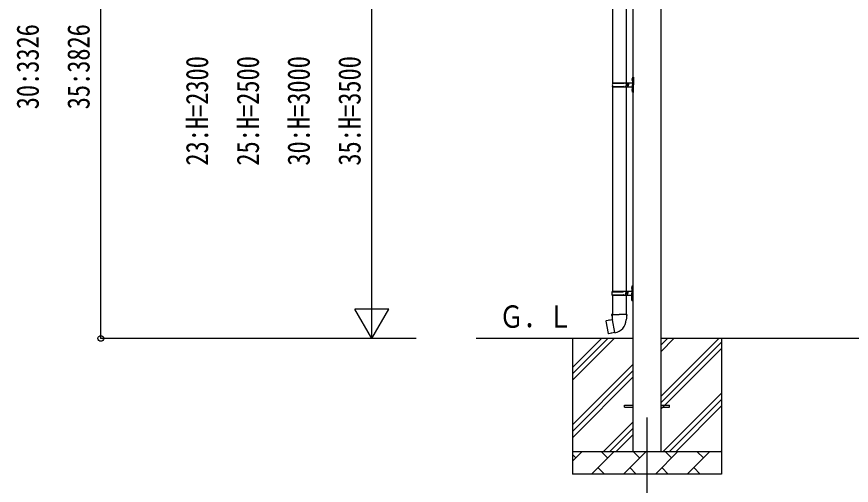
# Model space of a CAD drawing. Units: millimetres, scale not verified. Extents: x -12615 to 12615, y -8910 to 8910.
# Drawn here: x -3885 to -189, y -5632 to -3558 of the extents above; entities that cross this region are included whole.
import ezdxf
from ezdxf.enums import TextEntityAlignment as Align

# ---------------------------------------------------------------- set-up
doc = ezdxf.new("R2010")
doc.units = ezdxf.units.MM
doc.header["$LTSCALE"] = 40
for name, color, linetype in [('0-3_YKK_12', 2, 'Continuous'), ('0-4_YKK_13', 4, 'Continuous'), ('0-5_YKK_A1', 4, 'Continuous'), ('0-6_YKK_D', 6, 'Continuous')]:
    doc.layers.add(name, color=color, linetype=linetype)
doc.styles.add('ＭＳ ゴシック', font='')
doc.styles.get('ＭＳ ゴシック').set_extended_font_data('MS Gothic')

msp = doc.modelspace()

# ---------------------------------------------------------------- linework, layer by layer
at = {"layer": '0-3_YKK_12'}
msp.add_line((-1094.1, -5332.18), (-1094.1, -5832.18), dxfattribs=at)
at = {"layer": '0-4_YKK_13'}
for p, q in [((-1246.6, -2946.18), (-1246.6, -3850.68)), ((-1186.6, -2946.18), (-1186.6, -3850.68)), ((-1160.4, -3833.54), (-1158.36, -3834.53)), ((-1159.13, -3831.53), (-1158.5, -3831.53)), ((-1159.13, -3831.53), (-1159.13, -3839.83)), ((-1159.13, -3839.83), (-1158.5, -3839.83)), ((-1158.5, -3831.53), (-1158.5, -3839.83)), ((-1158.5, -3831.53), (-1158.1, -3831.93)), ((-1158.5, -3839.83), (-1158.1, -3839.43)), ((-1158.36, -3834.53), (-1157.75, -3835.68)), ((-1158.1, -3827.68), (-1155.1, -3826.18)), ((-1158.1, -3827.68), (-1158.1, -3859.68)), ((-1158.1, -3831.93), (-1158.1, -3839.43)), ((-1155.1, -3826.18), (-1155.1, -3859.68)), ((-1155.1, -3826.18), (-1154.1, -3826.18)), ((-1154.1, -3826.18), (-1154.1, -3859.68)), ((-1247.1, -3852.68), (-1196.77, -3852.68)), ((-1247.1, -3866.68), (-1196.77, -3866.68)), ((-1246.6, -3868.68), (-1246.6, -4773.18)), ((-1246.1, -3850.68), (-1160.1, -3850.68)), ((-1246.1, -3850.68), (-1246.1, -3852.68)), ((-1246.1, -3868.68), (-1246.1, -3866.68)), ((-1246.1, -3868.68), (-1160.1, -3868.68)), ((-1187.1, -3850.68), (-1187.1, -3855.18)), ((-1187.1, -3855.18), (-1185.1, -3855.18)), ((-1187.1, -3868.68), (-1187.1, -3864.18)), ((-1187.1, -3864.18), (-1185.1, -3864.18)), ((-1186.6, -3868.68), (-1186.6, -4773.18)), ((-1185.1, -3855.18), (-1185.1, -3859.68)), ((-1185.1, -3864.18), (-1185.1, -3859.68)), ((-1179.1, -3850.68), (-1179.1, -3859.68)), ((-1179.1, -3855.18), (-1176.1, -3855.18)), ((-1179.1, -3868.68), (-1179.1, -3859.68)), ((-1179.1, -3864.18), (-1176.1, -3864.18)), ((-1176.1, -3855.18), (-1176.1, -3859.68)), ((-1176.1, -3864.18), (-1176.1, -3859.68)), ((-1159.13, -3879.53), (-1158.5, -3879.53)), ((-1159.13, -3879.53), (-1159.13, -3887.83)), ((-1158.5, -3879.53), (-1158.5, -3887.83)), ((-1158.5, -3879.53), (-1158.1, -3879.93)), ((-1158.1, -3891.68), (-1158.1, -3859.68)), ((-1158.1, -3879.93), (-1158.1, -3887.43)), ((-1155.1, -3893.18), (-1155.1, -3859.68)), ((-1154.1, -3893.18), (-1154.1, -3859.68)), ((-1160.4, -3881.54), (-1158.36, -3882.53)), ((-1159.13, -3887.83), (-1158.5, -3887.83)), ((-1158.5, -3887.83), (-1158.1, -3887.43)), ((-1158.36, -3882.53), (-1157.75, -3883.68)), ((-1158.1, -3891.68), (-1155.1, -3893.18)), ((-1155.1, -3893.18), (-1154.1, -3893.18)), ((-1162.9, -4756.04), (-1160.86, -4757.03)), ((-1161.63, -4754.03), (-1161, -4754.03)), ((-1161.63, -4754.03), (-1161.63, -4762.33)), ((-1161.63, -4762.33), (-1161, -4762.33)), ((-1161, -4754.03), (-1161, -4762.33)), ((-1161, -4754.03), (-1160.6, -4754.43)), ((-1161, -4762.33), (-1160.6, -4761.93)), ((-1160.86, -4757.03), (-1160.25, -4758.18)), ((-1160.6, -4750.18), (-1157.6, -4748.68)), ((-1160.6, -4750.18), (-1160.6, -4782.18)), ((-1160.6, -4754.43), (-1160.6, -4761.93)), ((-1157.6, -4748.68), (-1157.6, -4782.18)), ((-1157.6, -4748.68), (-1156.6, -4748.68)), ((-1156.6, -4748.68), (-1156.6, -4782.18)), ((-1249.6, -4775.18), (-1199.27, -4775.18)), ((-1249.6, -4789.18), (-1199.27, -4789.18)), ((-1248.6, -4773.18), (-1162.6, -4773.18)), ((-1248.6, -4773.18), (-1248.6, -4775.18)), ((-1248.6, -4791.18), (-1248.6, -4789.18)), ((-1248.6, -4791.18), (-1162.6, -4791.18)), ((-1246.6, -4791.18), (-1246.6, -4876.11)), ((-1189.6, -4773.18), (-1189.6, -4777.68)), ((-1189.6, -4777.68), (-1187.6, -4777.68)), ((-1189.6, -4791.18), (-1189.6, -4786.68)), ((-1189.6, -4786.68), (-1187.6, -4786.68)), ((-1187.6, -4777.68), (-1187.6, -4782.18)), ((-1187.6, -4786.68), (-1187.6, -4782.18)), ((-1186.6, -4791.18), (-1186.6, -4876.11)), ((-1181.6, -4773.18), (-1181.6, -4782.18)), ((-1181.6, -4777.68), (-1178.6, -4777.68)), ((-1181.6, -4791.18), (-1181.6, -4782.18)), ((-1181.6, -4786.68), (-1178.6, -4786.68)), ((-1178.6, -4777.68), (-1178.6, -4782.18)), ((-1178.6, -4786.68), (-1178.6, -4782.18)), ((-1162.9, -4804.04), (-1160.86, -4805.03)), ((-1161.63, -4802.03), (-1161, -4802.03)), ((-1161.63, -4802.03), (-1161.63, -4810.33)), ((-1161, -4802.03), (-1161, -4810.33)), ((-1161, -4802.03), (-1160.6, -4802.43)), ((-1160.6, -4814.18), (-1160.6, -4782.18)), ((-1160.6, -4802.43), (-1160.6, -4809.93)), ((-1157.6, -4815.68), (-1157.6, -4782.18)), ((-1156.6, -4815.68), (-1156.6, -4782.18)), ((-1161.63, -4810.33), (-1161, -4810.33)), ((-1161, -4810.33), (-1160.6, -4809.93)), ((-1160.86, -4805.03), (-1160.25, -4806.18)), ((-1160.6, -4814.18), (-1157.6, -4815.68)), ((-1157.6, -4815.68), (-1156.6, -4815.68)), ((-1248.45, -4876.11), (-1250.6, -4876.89)), ((-1250.6, -4876.89), (-1250.6, -4880.51)), ((-1248.45, -4876.11), (-1216.6, -4876.11)), ((-1248.45, -4876.11), (-1248.36, -4881.33)), ((-1184.75, -4876.11), (-1216.6, -4876.11)), ((-1184.75, -4876.11), (-1182.6, -4876.89)), ((-1182.6, -4876.89), (-1182.6, -4880.51)), ((-1275.06, -4904.56), (-1275.87, -4905.73)), ((-1275.87, -4905.73), (-1266.25, -4960.29)), ((-1247.19, -4899.31), (-1275.06, -4904.56)), ((-1262.32, -4901.96), (-1262.53, -4902.2)), ((-1250.6, -4880.51), (-1248.36, -4881.33)), ((-1248.36, -4881.33), (-1248.1, -4896.11)), ((-1248.1, -4896.11), (-1246.75, -4898.11)), ((-1236.84, -4956.61), (-1246.97, -4899.13)), ((-1246.95, -4898.31), (-1246.95, -4899.02)), ((-1246.75, -4898.11), (-1246.78, -4898.12)), ((-1186.41, -4898.05), (-1186.49, -4900.21)), ((-1185.1, -4896.11), (-1186.41, -4898.05)), ((-1182.6, -4880.51), (-1184.84, -4881.33)), ((-1252.23, -4959.2), (-1252.51, -4959.05)), ((-1236.53, -4957.37), (-1236.78, -4956.71)), ((-1194.1, -5277.68), (-1156.6, -5277.68)), ((-1194.1, -5286.68), (-1194.1, -5277.68)), ((-1031.6, -5277.68), (-994.1, -5277.68)), ((-994.1, -5286.68), (-994.1, -5277.68)), ((-1194.1, -5286.68), (-1156.6, -5286.68)), ((-1031.6, -5286.68), (-994.1, -5286.68))]:
    msp.add_line(p, q, dxfattribs=at)
for points in [[(-1160.4, -3837.83), (-1158.36, -3836.83), (-1157.75, -3835.68)], [(-1160.4, -3885.83), (-1158.36, -3884.83), (-1157.75, -3883.68)], [(-1162.9, -4760.33), (-1160.86, -4759.33), (-1160.25, -4758.18)], [(-1162.9, -4808.33), (-1160.86, -4807.33), (-1160.25, -4806.18)], [(-1184.75, -4876.11), (-1184.84, -4881.33), (-1185.1, -4896.11)], [(-1260.07, -4901.74), (-1260.35, -4901.59), (-1262.32, -4901.96)], [(-1237.11, -4956.51), (-1265.09, -4961.11), (-1266.25, -4960.29)], [(-1250.04, -4958.64), (-1250.25, -4958.88), (-1252.23, -4959.2)]]:
    msp.add_lwpolyline(points, dxfattribs=at)
for centre, radius, start, end in [((-1154.8, -3835.68), 6, 136.21765, 223.78235), ((-1198.35, -3859.68), 49.25, 171.82876, 180.00002), ((-1198.35, -3859.68), 49.25, 180.00002, 188.17127), ((-1196.77, -3850.68), 2, 270, 359.99998), ((-1196.77, -3868.68), 2, 0.00005, 90.00004), ((-1154.8, -3883.68), 6, 136.21765, 223.78235), ((-1160.1, -3848.68), 2, 270, 359.99998), ((-1160.1, -3870.68), 2, 0.00005, 90.00004), ((-1157.3, -4758.18), 6, 136.21765, 223.78235), ((-1200.85, -4782.18), 49.25, 171.82876, 180.00002), ((-1200.85, -4782.18), 49.25, 180.00002, 188.17127), ((-1199.27, -4773.18), 2, 270, 359.99998), ((-1199.27, -4791.18), 2, 0.00005, 90.00004), ((-1157.3, -4806.18), 6, 136.21765, 223.78235), ((-1162.6, -4771.18), 2, 270, 359.99998), ((-1162.6, -4793.18), 2, 0.00005, 90.00004), ((-1247.25, -4899.02), 0.3, 280.66842, 0), ((-1246.75, -4898.31), 0.2, 100, 180), ((-1246.75, -4898.11), 60.3, 279.96938, 358), ((-1237.06, -4956.81), 0.3, 20, 99.33158), ((-1236.35, -4957.3), 0.2, 200, 279.96938)]:
    msp.add_arc(centre, radius, start, end, dxfattribs=at)
at = {"layer": '0-5_YKK_A1'}
for p, q in [((-1156.6, -2684.68), (-1156.6, -5482.18)), ((-1031.6, -5482.18), (-1031.6, -2684.68)), ((-1156.6, -4982.18), (-1850.76, -4982.18)), ((-1424.1, -4982.18), (-1424.1, -5582.18)), ((-1424.1, -5167.23), (-1239.05, -4982.18)), ((-1424.1, -5138.95), (-1267.33, -4982.18)), ((-1424.1, -5110.67), (-1295.62, -4982.18)), ((643.4, -4982.18), (-1031.6, -4982.18)), ((-1031.6, -5237.28), (-776.5, -4982.18)), ((-1031.6, -5039.29), (-974.49, -4982.18)), ((-1031.6, -5011.01), (-1002.78, -4982.18)), ((-764.1, -4982.18), (-764.1, -5582.18)), ((-1031.6, -5265.57), (-764.1, -4998.07)), ((-1031.6, -5293.85), (-764.1, -5026.35)), ((-1424.1, -5365.22), (-1156.6, -5097.72)), ((-1424.1, -5393.51), (-1156.6, -5126.01)), ((-1424.1, -5421.79), (-1156.6, -5154.29)), ((-1021.94, -5482.18), (-764.1, -5224.34)), ((-993.66, -5482.18), (-764.1, -5252.62)), ((-965.38, -5482.18), (-764.1, -5280.91)), ((-1286.5, -5482.18), (-1156.6, -5352.28)), ((-1258.22, -5482.18), (-1156.6, -5380.57)), ((-1229.93, -5482.18), (-1156.6, -5408.85)), ((-1424.1, -5482.18), (-764.1, -5482.18)), ((-1424.1, -5525.08), (-1381.21, -5482.18)), ((-1409.76, -5510.74), (-1424.1, -5496.4)), ((-1339.79, -5582.18), (-1239.79, -5482.18)), ((-1268.34, -5510.74), (-1296.89, -5482.18)), ((-1198.37, -5582.18), (-1098.37, -5482.18)), ((-1126.92, -5510.74), (-1155.47, -5482.18)), ((-1056.94, -5582.18), (-956.94, -5482.18)), ((-985.5, -5510.74), (-1014.05, -5482.18)), ((-915.52, -5582.18), (-815.52, -5482.18)), ((-844.08, -5510.74), (-872.63, -5482.18)), ((-767.39, -5482.18), (-764.1, -5478.9)), ((-1311.23, -5553.63), (-1282.68, -5582.18)), ((-1169.81, -5553.63), (-1141.26, -5582.18)), ((-1028.39, -5553.63), (-999.84, -5582.18)), ((-886.97, -5553.63), (-858.42, -5582.18)), ((-764.1, -5582.18), (-1424.1, -5582.18))]:
    msp.add_line(p, q, dxfattribs=at)
at = {"layer": '0-6_YKK_D'}
for p, q in [((-3512.71, -4982.18), (-3512.71, -2356.24)), ((-2312.71, -4832.18), (-2312.71, -2832.18)), ((-2312.71, -4982.18), (-2312.71, -4722.38)), ((-2312.71, -4982.18), (-2387.71, -4852.28)), ((-2237.71, -4852.28), (-2387.71, -4852.28)), ((-2312.71, -4982.18), (-2237.71, -4852.28)), ((-2116.74, -4982.18), (-3513.71, -4982.18)), ((-2116.74, -4982.18), (-2313.71, -4982.18))]:
    msp.add_line(p, q, dxfattribs=at)
msp.add_circle((-3512.71, -4982.18), 12.75, dxfattribs=at)

# ---------------------------------------------------------------- texts
at = {"layer": '0-5_YKK_A1', "style": 'ＭＳ ゴシック', "width": 0.8}
msp.add_text('Ｇ．Ｌ', height=98.97, dxfattribs=at).set_placement((-1748.22, -4964.61), align=Align.BOTTOM_LEFT)
at = {"layer": '0-6_YKK_D', "style": 'ＭＳ ゴシック', "width": 0.8}
for s, p in [('30:3326', (-3757.71, -3968.01)), ('35:3826', (-3532.71, -3968.01)), ('23:H=2300', (-3007.71, -4217.38)), ('25:H=2500', (-2782.71, -4217.38)), ('30:H=3000', (-2557.71, -4217.38)), ('35:H=3500', (-2332.71, -4217.38))]:
    msp.add_text(s, height=98.97, rotation=90, dxfattribs=at).set_placement(p, align=Align.BOTTOM_LEFT)

doc.saveas('drawing.dxf')
